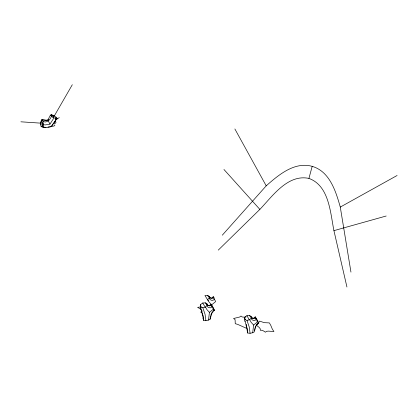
<?xml version="1.0" encoding="UTF-8"?>
<svg xmlns="http://www.w3.org/2000/svg" width="418" height="418" viewBox="0 0 418 418"><rect width="100%" height="100%" fill="white"/><g stroke="black" fill="none" stroke-linecap="round" stroke-linejoin="round"><path stroke-width="0.63" d="M202.249 313.119L203.545 320.35L205.907 320.601L208.509 320.084L210.082 319.216L210.317 317.408M41.152 126.633L41.999 126.675L42.976 123.937L43.064 121.565L42.526 119.929L41.502 119.935L40.603 122.516L40.624 124.757L41.152 126.633L43.049 127.218L45.996 127.328M41.999 126.675C44.94 127.814 48.321 127.385 51.32 126.597L55.887 119.872L55.949 118.618L57.088 118.195L54.272 115.77L51.618 114.72L50.312 115.347L47.804 120.144L48.227 120.133M210.082 319.216L211.686 313.662L213.812 310.736A3.699 3.574 -59.4 0 1 214.408 310.402L213.499 308.045L211.409 304.623M246.876 328.94L247.722 333.021L250.089 333.277L252.691 332.754L254.259 331.887L255.863 326.333L257.99 323.407A3.699 3.574 -59.4 0 1 258.585 323.072L257.681 320.721L255.262 316.834L253.564 318.192L251.871 318.14M50.73 115.149L51.498 116.214L53.572 117.594L53.504 118.602L49.972 124.125L45.363 124.914L43.54 124.736L42.976 123.937M214.408 310.396L213.467 309.08L209.428 312.371L208.509 320.084M258.585 323.067L257.65 321.75L253.606 325.042L252.691 332.754M43.138 127.135L43.54 124.736M254.343 330.722L254.494 330.079M346.935 287.009L333.93 230.642C330.309 212.725 329.243 185.806 308.933 178.408L312.183 166.348C294.481 161.405 278.545 174.954 266.214 185.832L222.298 235.193M53.619 123.362L57.088 118.195M211.074 314.712L211.179 314.383M255.252 327.383L255.356 327.054M211.283 314.059L211.508 313.437M255.576 326.416L255.8 325.81M40.603 122.516L41.267 122.04L42.187 119.731L47.004 120.274M51.498 116.214C50.296 119.71 47.077 123.232 43.064 121.565M211.759 312.857L212.057 312.33M256.203 325.089L259.249 327.466L260.304 328.914L260.262 330.257L262.039 330.262L263.377 330.873A12.53 6.192 16.3 0 1 264.74 331.751L265.435 332.216L266.454 331.317L268.523 331.119L273.926 331.563L272.285 329.029L270.932 325.732A48.08 23.748 16.3 0 0 270.493 324.864L269.385 322.905L264.202 322.654L259.604 321.097L257.671 324.279L256.474 324.676M53.373 117.536L72.309 84.723M54.272 115.77L53.504 115.896L52.694 117.223M52.673 124.449L51.32 126.597L54.11 125.959L54.852 125.452L54.732 124.904M256.391 324.755L257.587 323.339M55.291 118.2L56.169 117.129M212.532 311.624L212.866 311.206M213.755 298.494L214.256 298.034L213.279 296.665L211.785 297.94L210.092 298.071M213.279 296.665L213.368 297.276L212.234 298.264M207.898 305.568L209.59 305.443L211.085 304.163L211.174 304.774L210.045 305.767M255.262 316.834L255.356 317.445L254.222 318.438M218.274 250.11L259.86 209.397C272.51 196.141 287.767 173.925 308.933 178.408M47.804 120.144L48.342 119.558M208.31 300.986L204.951 295.5L207.636 295.327L209.204 296.372L209.219 297.997L207.673 299.539L209.167 302.177L211.623 304.874L215.662 301.577L213.368 297.276M205.478 307.042L207.025 305.495L207.014 303.876L205.442 302.825L202.756 302.998L200.379 304.732L200.473 306.88L202.824 307.742L205.478 307.042L206.973 309.681L209.428 312.371M249.656 319.713L251.202 318.166L251.192 316.546L249.619 315.496L246.939 315.668L244.556 317.403L244.65 319.551L247.001 320.413L249.656 319.713L251.155 322.351L253.606 325.042M55.887 119.872L56.895 118.911M212.062 305.532L211.304 306.206M256.244 318.202L255.487 318.877M214.34 299.272C212.752 301.404 209.93 300.276 209.219 297.997M211.174 304.774C214.188 308.385 207.427 309.012 207.025 305.495M255.356 317.445C258.371 321.055 251.605 321.682 251.202 318.166M213.41 310.668L213.603 310.511A4.3 3.997 -26 0 1 214.413 309.968M213.008 308.385L213.499 308.045M257.19 321.055L257.681 320.721M55.578 119.982L59.267 117.583M246.777 327.602L245.998 328.083L237.779 324.415L235.25 323.678L235.162 321.609A20.816 10.283 16.3 0 1 235.198 321.066L235 319.483L233.542 318.5L239.723 317.006L240.987 316.039L242.221 316.975L243.804 317.142A10.549 5.209 16.3 0 0 244.776 317.11A9.557 4.718 16.3 0 0 245.167 317.074M50.312 115.347L51.618 114.72M350.953 272.097L340.283 207.077L397.1 175.492M51.498 126.44L50.17 126.837M42.526 119.929L45.708 120.327L47.824 120.081L49.972 124.125M41.502 119.935L42.187 119.731M333.93 230.642L386.18 216.012M47.981 127.093L49.611 126.873M245.925 316.964L245.361 317.053M200.839 306.849L197.599 307.387L199.903 308.609L201.194 309.952L201.622 311.243L200.713 312.22L202.077 312.596M53.013 123.911L54.591 123.629L55.981 122.772L55.291 120.253M43.002 125.081L40.624 124.757M20.9 121.805L43.362 123.326M42.882 122.307L41.267 122.04M50.897 115.117L53.504 115.896M312.183 166.348C329.724 171.469 335.873 191.381 340.283 207.077M53.572 117.594L55.949 118.618M209.684 297.851L208.201 296.346M251.474 317.889L250.183 316.52M207.109 305.072L206.006 303.849A11.349 8.501 -40.7 0 1 205.405 302.851M252.143 317.91L253.669 318.605A1.567 1.238 -36.9 0 0 254.217 318.422M210.16 297.736L211.68 298.431A1.567 1.238 -36.9 0 0 212.229 298.248M207.965 305.234L209.486 305.934A1.567 1.238 -36.9 0 0 210.04 305.751M223.954 169.483L259.86 209.397M205.395 307.57L202.756 302.998M249.274 319.838L246.939 315.668M256.328 319.446L257.65 321.75M212.151 306.775L213.467 309.08M234.874 128.963L266.214 185.832M244.556 317.403L245.371 319.937M200.379 304.732L201.189 307.267M247.001 320.413L249.227 326.965L250.089 333.277M202.824 307.742L205.045 314.294L205.907 320.601M245.214 321.327L246.693 328.12M201.032 308.656L202.516 315.449M247.722 333.021L247.226 330.857M203.545 320.35L203.049 318.187M201.962 310.647L202.093 311.603M246.787 328.423L246.489 326.317M246.427 325.789L246.27 324.274M258.162 322.874A4.3 3.997 -26 0 1 258.59 322.639M254.651 330.105A47.051 42.902 -18.8 0 1 254.734 329.776M254.703 329.065A50.939 47.067 -10.2 0 1 254.891 328.386M255.09 327.707A50.939 47.067 -10.2 0 1 255.194 327.372M247.712 330.581A69.963 50.949 -67.6 0 1 247.2 327.858M244.441 319.916A25.874 11.547 -87.4 0 1 244.974 321.677M252.07 317.962A7.002 5.502 -23.2 0 1 251.181 316.546M256.929 321.202A6.134 2.529 -36.7 0 1 257.169 321.024M250.168 316.53A11.349 8.501 -40.7 0 1 249.583 315.522M210.646 316.771A47.051 42.902 -18.8 0 1 210.74 316.436M210.52 316.395A50.939 47.067 -10.2 0 1 210.615 316.055M210.808 315.376A50.939 47.067 -10.2 0 1 211.017 314.702M203.529 317.91A69.963 50.949 -67.6 0 1 203.023 315.188M200.259 307.251A25.874 11.547 -87.4 0 1 200.792 309.012M207.892 305.292A7.002 5.502 -23.2 0 1 207.004 303.876M210.082 297.788A7.002 5.502 -23.2 0 1 209.199 296.378M208.185 296.362A11.349 8.501 -40.7 0 1 207.6 295.348"/></g></svg>
